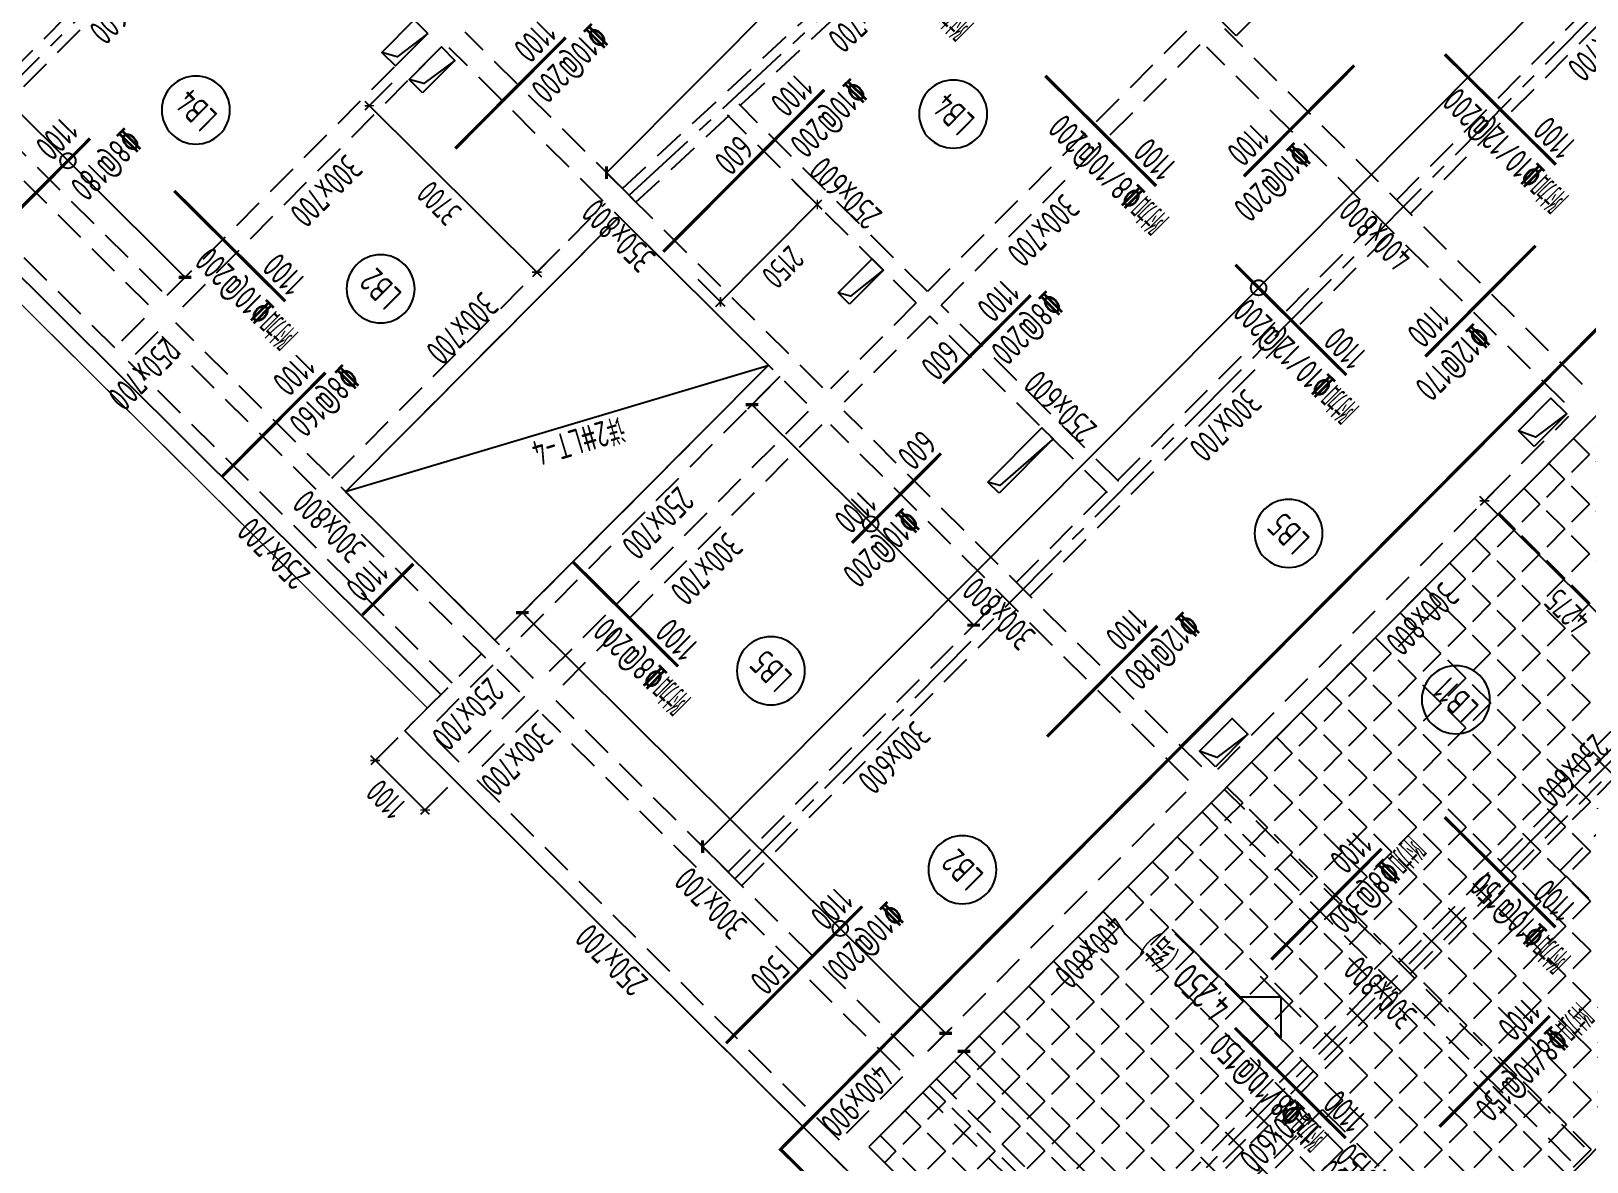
# Model space of a CAD drawing. Extents: x 517450926 to 520131079, y 3499134486 to 3500888201.
# Drawn here: x 518681649 to 518706014, y 3500136975 to 3500154693 of the extents above; entities that cross this region are included whole.
import ezdxf
from ezdxf.enums import TextEntityAlignment as Align

# ---------------------------------------------------------------- set-up
doc = ezdxf.new("R2010")
doc.units = 0
doc.header["$LTSCALE"] = 1000
doc.header["$MEASUREMENT"] = 0
doc.linetypes.add('CENTER', pattern=[2, 1.25, -0.25, 0.25, -0.25])
doc.linetypes.add('DASHED', pattern=[0.75, 0.5, -0.25])
doc.layers.get('0').update_dxf_attribs({"linetype": 'CONTINUOUS'})
doc.layers.get('Defpoints').update_dxf_attribs({"color": 2, "linetype": 'CONTINUOUS'})
for name, color, linetype in [('__附着_A10-23平面图_TEN25IWV_设计区$0$__附着_A10-23平面图_TEN25IWV_设计区$0$__附着_A10-2楼一层平面（剧场）_TEN25667_设计区$0$AD-LEVL-HIGH', 61, 'CONTINUOUS'), ('S_AXIS', 8, 'CENTER'), ('S_AXIS_DIMS', 3, 'CONTINUOUS'), ('S_BEAM', 4, 'DASHED'), ('S_BEAM_SECD_TEXT_HORZ', 9, 'CONTINUOUS'), ('S_BEAM_TEXT_HORZ', 7, 'CONTINUOUS'), ('S_BEAM_TEXT_VERT', 41, 'CONTINUOUS'), ('S_FLOR_TEXT', 51, 'CONTINUOUS'), ('S_HOLE', 201, 'CONTINUOUS'), ('S_PLAN_HACH', 254, 'CONTINUOUS'), ('S_PLAN_REIN', 1, 'CONTINUOUS'), ('S_PLAN_THIK', 6, 'CONTINUOUS'), ('S_STAR', 243, 'CONTINUOUS')]:
    doc.layers.add(name, color=color, linetype=linetype)
doc.styles.add('__附着_A10-23平面图_TEN25IWV_设计区$0$__附着_A10-23平面图_TEN25IWV_设计区$0$__附着_A10-2楼一层平面（剧场）_TEN25667_设计区$0$TH-STYLE3', font='tssdeng', dxfattribs={"width": 0.7, "bigfont": 'tssdchn'})
doc.styles.add('TH-STYLE1', font='Tssdeng.shx', dxfattribs={"width": 0.7, "bigfont": 'Tssdchn.shx'})
doc.styles.add('TH-STYLE3', font='tssdeng.shx', dxfattribs={"width": 0.7, "bigfont": 'tssdchn.shx'})
doc.styles.add('样式 1', font='Tssdeng.shx', dxfattribs={"width": 0.7, "bigfont": 'Tssdchn.shx'})
doc.dimstyles.new('TSSD_100_100', dxfattribs={"dimtxt": 375, "dimasz": 100, "dimexe": 100, "dimexo": 0, "dimgap": 125, "dimtad": 1, "dimdec": 1, "dimdsep": 46, "dimtxsty": 'TH-STYLE3', "dimblk": 'ARCHTICK', "dimcen": -100, "dimdle": 100, "dimclrt": 7, "dimadec": 0, "dimazin": 0, "dimtfac": 1, "dimtdec": 1, "dimtix": 1, "dimtmove": 2, "dimatfit": 3, "dimldrblk": 'ARCHTICK', "dimfxl": 500, "dimfxlon": 1, "dimtolj": 1, "dimtzin": 0, "dimarcsym": 0})
doc.dimstyles.new('TSSD_100_100$0', dxfattribs={"dimtxt": 300, "dimasz": 100, "dimexe": 100, "dimexo": 250, "dimgap": 100, "dimtad": 1, "dimdec": 0, "dimzin": 0, "dimdsep": 46, "dimtxsty": 'TH-STYLE3', "dimblk": '_tsdbk', "dimcen": 0, "dimdle": 100, "dimclrt": 7, "dimadec": 1, "dimazin": 0, "dimtfac": 1, "dimtdec": 0, "dimtix": 1, "dimtmove": 2, "dimatfit": 3, "dimldrblk": '_tsdbk', "dimfxl": 1, "dimtolj": 1, "dimtzin": 0, "dimarcsym": 0})

# ---------------------------------------------------------------- blocks, each defined once
blk = doc.blocks.new('_ArchTick')
at = {"color": 0, "const_width": 0.25}
blk.add_lwpolyline([(-0.53, -0.53), (0.53, 0.53)], dxfattribs=at)
blk = doc.blocks.new('*D118')
at = {"layer": 'Defpoints', "color": 0, "linetype": 'ByBlock', "transparency": 16777216}
for p in [(518705601, 3500148528), (518704411, 3500147332), (518708738, 3500145620)]:
    blk.add_point(p, dxfattribs=at)
at = {"layer": 'S_AXIS_DIMS', "color": 0, "linetype": 'ByBlock', "lineweight": -2, "transparency": 16777216}
for p, q in [((518704764, 3500147686), (518704341, 3500147261)), ((518707513, 3500144247), (518704340, 3500147402)), ((518707795, 3500144672), (518707372, 3500144246))]:
    blk.add_line(p, q, dxfattribs=at)
at = {"layer": 'S_AXIS_DIMS', "color": 0, "linetype": 'ByBlock', "lineweight": -2, "transparency": 16777216, "xscale": 100, "yscale": 100, "zscale": 100}
for p, rotation in [((518704411, 3500147332), 135.1572922653654), ((518707442, 3500144317), 315.1572922653655)]:
    blk.add_blockref('_ArchTick', p, dxfattribs=dict(at, rotation=rotation))
at = {"layer": 'S_AXIS_DIMS', "color": 7, "linetype": 'ByBlock', "transparency": 16777216, "insert": (518705706, 3500145603), "char_height": 375, "attachment_point": 5, "rotation": 135.1573, "style": 'TH-STYLE3'}
blk.add_mtext('\\A1;4275', dxfattribs=at)
blk = doc.blocks.new('*D153')
at = {"layer": 'Defpoints', "color": 0, "linetype": 'ByBlock', "transparency": 16777216}
for p in [(518693434, 3500152501), (518693962, 3500151976), (518691989, 3500150906)]:
    blk.add_point(p, dxfattribs=at)
at = {"layer": 'S_AXIS_DIMS', "color": 0, "linetype": 'ByBlock', "lineweight": -2, "transparency": 16777216}
for p, q in [((518693607, 3500152328), (518694033, 3500151905)), ((518692375, 3500150380), (518694032, 3500152047)), ((518692091, 3500150804), (518692516, 3500150381))]:
    blk.add_line(p, q, dxfattribs=at)
at = {"layer": 'S_AXIS_DIMS', "color": 0, "linetype": 'ByBlock', "lineweight": -2, "transparency": 16777216, "xscale": 100, "yscale": 100, "zscale": 100}
for p, rotation in [((518693962, 3500151976), 45.15729226536542), ((518692446, 3500150451), 225.1572922653654)]:
    blk.add_blockref('_ArchTick', p, dxfattribs=dict(at, rotation=rotation))
at = {"layer": 'S_AXIS_DIMS', "color": 7, "linetype": 'ByBlock', "transparency": 16777216, "insert": (518693425, 3500150993), "char_height": 375, "attachment_point": 5, "rotation": 225.1573, "style": 'TH-STYLE3'}
blk.add_mtext('\\A1;2150', dxfattribs=at)
blk = doc.blocks.new('*D154')
at = {"layer": 'Defpoints', "color": 0, "linetype": 'ByBlock', "transparency": 16777216}
for p in [(518687577, 3500154158), (518690254, 3500151602, 0), (518689570, 3500150915)]:
    blk.add_point(p, dxfattribs=at)
at = {"layer": 'S_AXIS_DIMS', "color": 0, "linetype": 'ByBlock', "lineweight": -2, "transparency": 16777216}
for p, q in [((518687299, 3500153878), (518686876, 3500153453)), ((518686875, 3500153594), (518689641, 3500150844)), ((518689922, 3500151269), (518689499, 3500150844))]:
    blk.add_line(p, q, dxfattribs=at)
at = {"layer": 'S_AXIS_DIMS', "color": 0, "linetype": 'ByBlock', "lineweight": -2, "transparency": 16777216, "xscale": 100, "yscale": 100, "zscale": 100}
for p, rotation in [((518686946, 3500153524), 135.1572922653654), ((518689570, 3500150915), 315.1572922653655)]:
    blk.add_blockref('_ArchTick', p, dxfattribs=dict(at, rotation=rotation))
at = {"layer": 'S_AXIS_DIMS', "color": 7, "linetype": 'ByBlock', "transparency": 16777216, "insert": (518688038, 3500151998), "char_height": 375, "attachment_point": 5, "rotation": 135.1573, "style": 'TH-STYLE3'}
blk.add_mtext('\\A1;3700', dxfattribs=at)
blk = doc.blocks.new('*D262')
at = {"layer": 'Defpoints', "color": 0, "linetype": 'ByBlock', "transparency": 16777216}
for p in [(518687729, 3500143959), (518687039, 3500143264), (518688509, 3500143183)]:
    blk.add_point(p, dxfattribs=at)
at = {"layer": 'S_AXIS_DIMS', "color": 0, "linetype": 'ByBlock', "lineweight": -2, "transparency": 16777216}
for p, q in [((518687391, 3500143619), (518686968, 3500143194)), ((518687890, 3500142418), (518686968, 3500143335)), ((518688171, 3500142843), (518687748, 3500142418))]:
    blk.add_line(p, q, dxfattribs=at)
at = {"layer": 'S_AXIS_DIMS', "color": 0, "linetype": 'ByBlock', "lineweight": -2, "transparency": 16777216, "xscale": 100, "yscale": 100, "zscale": 100}
for p, rotation in [((518687039, 3500143264), 135.1572922659514), ((518687819, 3500142489), 315.1572922659514)]:
    blk.add_blockref('_ArchTick', p, dxfattribs=dict(at, rotation=rotation))
at = {"layer": 'S_AXIS_DIMS', "color": 7, "linetype": 'ByBlock', "transparency": 16777216, "insert": (518687208, 3500142655), "char_height": 375, "attachment_point": 5, "rotation": 135.1573, "style": 'TH-STYLE3'}
blk.add_mtext('\\A1;1100', dxfattribs=at)
blk = doc.blocks.new('*D266')
at = {"layer": 'Defpoints', "color": 0, "transparency": 16777216}
for p in [(518669878, 3500184742), (518695991, 3500158014), (518696924, 3500157601, 0), (518691015, 3500152120, 0), (518751217, 3500103849)]:
    blk.add_point(p, dxfattribs=at)
at = {"layer": 'S_AXIS_DIMS', "color": 0, "lineweight": -2, "transparency": 16777216}
blk.add_arc((518697051, 3500157718), 1100, 135.1573, 222.8453, dxfattribs=at)
at = {"layer": 'S_AXIS_DIMS', "color": 0, "lineweight": -2, "transparency": 16777216, "xscale": 100, "yscale": 100, "zscale": 100}
for p, rotation in [((518696271, 3500158494), 45.15729226417032), ((518696244, 3500156970), 312.8453472668461)]:
    blk.add_blockref('_ArchTick', p, dxfattribs=dict(at, rotation=rotation))
at = {"layer": 'S_AXIS_DIMS', "color": 7, "transparency": 16777216, "insert": (518695638, 3500157743), "char_height": 375, "attachment_point": 5, "rotation": 89.0013, "style": 'TH-STYLE3'}
blk.add_mtext('\\A1;88°', dxfattribs=at)
blk = doc.blocks.new('*U66')
for p, q in [((900, 450), (2400, 450)), ((0, 0), (900, 0))]:
    blk.add_line(p, q)
blk.add_lwpolyline([(900, 450), (450, 0), (0, 450), (900, 450)], close=True)
at = {"style": '__附着_A10-23平面图_TEN25IWV_设计区$0$__附着_A10-23平面图_TEN25IWV_设计区$0$__附着_A10-2楼一层平面（剧场）_TEN25667_设计区$0$TH-STYLE3', "width": 0.7}
blk.add_attdef('标高', (900, 600), '', height=450, dxfattribs=at)
blk = doc.blocks.new('B-Num')
blk.add_circle((29, 399), 400)
at = {"style": 'TH-STYLE1', "width": 0.7, "flags": 8}
blk.add_attdef('LBN', text='', height=250, dxfattribs=at).set_placement((29, 278), align=Align.CENTER)
blk = doc.blocks.new('_tsdbk')
blk.add_line((-1, 0), (0, 0))
at = {"const_width": 0.5}
blk.add_lwpolyline([(-0.7, -0.7), (0.7, 0.7)], dxfattribs=at)
blk = doc.blocks.new('*D480')
at = {"layer": 'Defpoints', "color": 0, "transparency": 16777216}
for p in [(518695802, 3500138249), (518701965, 3500133030), (518701509, 3500132572)]:
    blk.add_point(p, dxfattribs=at)
at = {"layer": 'S_FLOR_TEXT', "color": 0, "lineweight": -2, "transparency": 16777216}
for p, q in [((518695978, 3500138426), (518696327, 3500138778)), ((518696328, 3500138636), (518701894, 3500133101)), ((518701686, 3500132750), (518702035, 3500133101))]:
    blk.add_line(p, q, dxfattribs=at)
at = {"layer": 'S_FLOR_TEXT', "color": 0, "lineweight": -2, "transparency": 16777216, "xscale": 100, "yscale": 100, "zscale": 100}
for p, rotation in [((518696257, 3500138707), 135.1572923198004), ((518701965, 3500133030), 315.1572923198004)]:
    blk.add_blockref('_tsdbk', p, dxfattribs=dict(at, rotation=rotation))
blk = doc.blocks.new('*D481')
at = {"layer": 'Defpoints', "color": 0, "transparency": 16777216}
for p in [(518688888, 3500145124, 0), (518695973, 3500138989), (518695518, 3500138531)]:
    blk.add_point(p, dxfattribs=at)
at = {"layer": 'S_FLOR_TEXT', "color": 0, "lineweight": -2, "transparency": 16777216}
for p, q in [((518689065, 3500145302), (518689414, 3500145653)), ((518689414, 3500145512), (518695902, 3500139059)), ((518695694, 3500138708), (518696044, 3500139060))]:
    blk.add_line(p, q, dxfattribs=at)
at = {"layer": 'S_FLOR_TEXT', "color": 0, "lineweight": -2, "transparency": 16777216, "xscale": 100, "yscale": 100, "zscale": 100}
for p, rotation in [((518689344, 3500145582), 135.1572923092074), ((518695973, 3500138989), 315.1572923092074)]:
    blk.add_blockref('_tsdbk', p, dxfattribs=dict(at, rotation=rotation))
blk = doc.blocks.new('*D482')
at = {"layer": 'Defpoints', "color": 0, "transparency": 16777216}
for p in [(518708313, 3500158153), (518708906, 3500157563), (518692758, 3500141326)]:
    blk.add_point(p, dxfattribs=at)
at = {"layer": 'S_FLOR_TEXT', "color": 0, "lineweight": -2, "transparency": 16777216}
for p, q in [((518692236, 3500141986), (518708243, 3500158082)), ((518708729, 3500157740), (518708242, 3500158223)), ((518692580, 3500141503), (518692094, 3500141986))]:
    blk.add_line(p, q, dxfattribs=at)
at = {"layer": 'S_FLOR_TEXT', "color": 0, "lineweight": -2, "transparency": 16777216, "xscale": 100, "yscale": 100, "zscale": 100}
for p, rotation in [((518708313, 3500158153), 45.15729216554818), ((518692165, 3500141916), 225.1572921655482)]:
    blk.add_blockref('_tsdbk', p, dxfattribs=dict(at, rotation=rotation))
blk = doc.blocks.new('*D492')
at = {"layer": 'Defpoints', "color": 0, "transparency": 16777216}
for p in [(518693392, 3500149298), (518696866, 3500145843), (518696411, 3500145385)]:
    blk.add_point(p, dxfattribs=at)
at = {"layer": 'S_FLOR_TEXT', "color": 0, "lineweight": -2, "transparency": 16777216}
for p, q in [((518693216, 3500149121), (518692866, 3500148770)), ((518693008, 3500148770), (518696340, 3500145456)), ((518696690, 3500145666), (518696341, 3500145314))]:
    blk.add_line(p, q, dxfattribs=at)
at = {"layer": 'S_FLOR_TEXT', "color": 0, "lineweight": -2, "transparency": 16777216, "xscale": 100, "yscale": 100, "zscale": 100}
for p, rotation in [((518692937, 3500148841), 135.1572929334702), ((518696411, 3500145385), 315.1572929334702)]:
    blk.add_blockref('_tsdbk', p, dxfattribs=dict(at, rotation=rotation))
blk = doc.blocks.new('*D495')
at = {"layer": 'Defpoints', "color": 0, "transparency": 16777216}
for p in [(518696320, 3500158163), (518696913, 3500157574), (518691254, 3500151884)]:
    blk.add_point(p, dxfattribs=at)
at = {"layer": 'S_FLOR_TEXT', "color": 0, "lineweight": -2, "transparency": 16777216}
for p, q in [((518690732, 3500152544), (518696249, 3500158092)), ((518696735, 3500157750), (518696249, 3500158233)), ((518691076, 3500152060), (518690590, 3500152543))]:
    blk.add_line(p, q, dxfattribs=at)
at = {"layer": 'S_FLOR_TEXT', "color": 0, "lineweight": -2, "transparency": 16777216, "xscale": 100, "yscale": 100, "zscale": 100}
for p, rotation in [((518696320, 3500158163), 45.1572919831905), ((518690661, 3500152473), 225.1572919831905)]:
    blk.add_blockref('_tsdbk', p, dxfattribs=dict(at, rotation=rotation))
blk = doc.blocks.new('*D497')
at = {"layer": 'Defpoints', "color": 0, "transparency": 16777216}
for p in [(518677827, 3500156125), (518684061, 3500150836), (518683606, 3500150378)]:
    blk.add_point(p, dxfattribs=at)
at = {"layer": 'S_FLOR_TEXT', "color": 0, "lineweight": -2, "transparency": 16777216}
for p, q in [((518678004, 3500156302), (518678353, 3500156654)), ((518678353, 3500156512), (518683990, 3500150906)), ((518683782, 3500150555), (518684132, 3500150906))]:
    blk.add_line(p, q, dxfattribs=at)
at = {"layer": 'S_FLOR_TEXT', "color": 0, "lineweight": -2, "transparency": 16777216, "xscale": 100, "yscale": 100, "zscale": 100}
for p, rotation in [((518678282, 3500156583), 135.1572922929901), ((518684061, 3500150836), 315.1572922929901)]:
    blk.add_blockref('_tsdbk', p, dxfattribs=dict(at, rotation=rotation))
blk = doc.blocks.new('*D498')
at = {"layer": 'Defpoints', "color": 0, "transparency": 16777216}
for p in [(518662479, 3500180254), (518666733, 3500175600), (518666797, 3500174850), (518662721, 3500168730), (518746350, 3500096842)]:
    blk.add_point(p, dxfattribs=at)
at = {"layer": 'S_AXIS_DIMS', "color": 0, "lineweight": -2, "transparency": 16777216}
blk.add_arc((518666889, 3500175868), 1022, 239.7176, 315.1573, dxfattribs=at)
at = {"layer": 'S_AXIS_DIMS', "color": 0, "lineweight": -2, "transparency": 16777216, "xscale": 100, "yscale": 100, "zscale": 100}
for p, rotation in [((518666374, 3500174986), 149.7175679383983), ((518667613, 3500175147), 45.15729226334187)]:
    blk.add_blockref('_ArchTick', p, dxfattribs=dict(at, rotation=rotation))
at = {"layer": 'S_AXIS_DIMS', "color": 7, "transparency": 16777216, "insert": (518667062, 3500174545), "char_height": 375, "attachment_point": 5, "rotation": 187.4374, "style": 'TH-STYLE3'}
blk.add_mtext('\\A1;75°', dxfattribs=at)
blk = doc.blocks.new('*D499')
at = {"layer": 'Defpoints', "color": 0, "transparency": 16777216}
for p in [(518668402, 3500186210), (518670997, 3500183206), (518671114, 3500182976), (518667305, 3500175877), (518752273, 3500102798)]:
    blk.add_point(p, dxfattribs=at)
at = {"layer": 'S_AXIS_DIMS', "color": 0, "lineweight": -2, "transparency": 16777216}
blk.add_arc((518671139, 3500183488), 512, 243.2611, 315.1573, dxfattribs=at)
at = {"layer": 'S_AXIS_DIMS', "color": 0, "lineweight": -2, "transparency": 16777216, "xscale": 100, "yscale": 100, "zscale": 100}
for p, rotation in [((518670908, 3500183030), 153.2610552557729), ((518671502, 3500183127), 45.15729226431507)]:
    blk.add_blockref('_ArchTick', p, dxfattribs=dict(at, rotation=rotation))
at = {"layer": 'S_AXIS_DIMS', "color": 7, "transparency": 16777216, "insert": (518671271, 3500182674), "char_height": 375, "attachment_point": 5, "rotation": 189.2092, "style": 'TH-STYLE3'}
blk.add_mtext('\\A1;72°', dxfattribs=at)

msp = doc.modelspace()

# ---------------------------------------------------------------- hatches: boundary and pattern name
at = {"layer": 'S_PLAN_HACH', "transparency": 33554559}
h = msp.add_hatch(dxfattribs=at)
h.set_pattern_fill('ANGLE', color=256, scale=2000)
h.set_pattern_definition([(135.1573, (518630193.4, 3500156019.2), (-387.8396, -389.975), [400, -150]), (225.1573, (518630193.4, 3500156019.2), (389.975, -387.8396), [400, -150])])
h.paths.add_polyline_path([(518694768.783, 3500137210.5939), (518700512.05, 3500131498.7743), (518714738.7119, 3500145803.7634), (518708995.4449, 3500151515.5831)])

# ---------------------------------------------------------------- linework, layer by layer
at = {"layer": 'S_AXIS'}
for p, q in [((518680900.3469, 3500153400.6829), (518698423.6457, 3500171020.4591)), ((518692671.2768, 3500141412.1359), (518710335.6068, 3500159173.7221)), ((518691015.4533, 3500152120.3731, -0.0337), (518696924.317, 3500157600.734, 0)), ((518697587.2381, 3500134407.5713), (518711813.9, 3500148712.5605))]:
    msp.add_line(p, q, dxfattribs=at)
at = {"layer": 'S_BEAM'}
for p, q in [((518703036.5887, 3500152047.2339), (518708783.6661, 3500157825.9535)), ((518680793.9901, 3500153506.4574), (518684936.8224, 3500157672.0987)), ((518690909.0098, 3500152226.2337, -0.0337), (518696797.668, 3500157687.8544, -0.0002)), ((518703249.3023, 3500151835.685), (518708996.3797, 3500157614.4047)), ((518681006.7037, 3500153294.9085), (518685149.536, 3500157460.5498)), ((518691121.8967, 3500152014.5124, -0.0337), (518697010.5549, 3500157476.1332, -0.0001)), ((518683701.0759, 3500150615.2894), (518678099.6179, 3500156186.0765)), ((518683489.527, 3500150402.5758), (518677888.0691, 3500155973.3629)), ((518682961.0432, 3500149729.3711), (518677182.324, 3500155476.4489)), ((518687861.9255, 3500154657.236), (518683771.9806, 3500150544.7732)), ((518694046.6959, 3500149105.7281), (518688445.2379, 3500154676.5152)), ((518699741.2747, 3500154689.8481), (518694170.4876, 3500149088.3902)), ((518705943.6741, 3500149156.0663), (518700342.2161, 3500154726.8534)), ((518688074.6391, 3500154445.6872), (518683984.6942, 3500150333.2244)), ((518693799.8889, 3500148857.5622), (518688198.4309, 3500154428.3493)), ((518699953.9883, 3500154478.2992), (518694383.2012, 3500148876.8413)), ((518705661.6089, 3500148872.4481), (518700060.151, 3500154443.2352)), ((518695510.2971, 3500150435.5762), (518692553.3897, 3500153376.293)), ((518695686.5879, 3500150612.8376), (518692736.837, 3500153546.437)), ((518686360.7707, 3500147688.0886, 0.0448), (518690644.6355, 3500151995.5389, 0.0448)), ((518686573.4843, 3500147476.5397, 0.0448), (518690857.3491, 3500151783.99, -0.0318)), ((518697077.9624, 3500146055.8006), (518702754.5235, 3500151763.6157)), ((518697290.676, 3500145844.2517), (518702967.2371, 3500151552.0669)), ((518698506.0142, 3500147456.2622), (518695723.0107, 3500150224.0274)), ((518698682.305, 3500147633.5235), (518695899.3015, 3500150401.2887)), ((518683419.3991, 3500150190.2506), (518682961.0432, 3500149729.3711)), ((518683632.1127, 3500149978.7017), (518683173.7568, 3500149517.8223)), ((518689516.0241, 3500144550.1119), (518683914.5661, 3500150120.899)), ((518689304.4752, 3500144337.3983), (518683703.0172, 3500149908.1854)), ((518688243.4308, 3500144475.9074), (518683173.7568, 3500149517.8223)), ((518693197.2003, 3500149456.9507, 0.018), (518688913.3355, 3500145149.5004, 0.0037)), ((518693374.4616, 3500149280.66, 0.0143), (518689090.5969, 3500144973.2097, 0.0143)), ((518693817.9062, 3500148733.8675), (518689727.9612, 3500144621.4047)), ((518694030.6197, 3500148522.3186), (518689940.6748, 3500144409.8558)), ((518699773.5007, 3500142951.9177), (518694172.0406, 3500148522.7069)), ((518699985.0496, 3500143164.6313), (518694383.5895, 3500148735.4205)), ((518700232.6309, 3500143129.9576), (518705732.9017, 3500148660.511)), ((518692564.92, 3500141517.9103), (518696866.4135, 3500145843.087)), ((518703069.3945, 3500140097.1747), (518708781.2142, 3500145840.4417)), ((518692777.6336, 3500141306.3614), (518697079.1271, 3500145631.5381)), ((518703246.6558, 3500139920.8839), (518708958.4755, 3500145664.151)), ((518688701.7867, 3500144936.7868, 0.003), (518687503.0097, 3500143731.4098)), ((518688879.048, 3500144760.4961, 0.0143), (518687856.5618, 3500143732.3804, 0.0143)), ((518689375.3797, 3500144266.882), (518688352.8935, 3500143238.7663, 0.0131)), ((518695472.0068, 3500138626.7413), (518689870.5467, 3500144197.5305)), ((518689588.0933, 3500144055.3332), (518688565.6071, 3500143027.2175)), ((518695260.458, 3500138414.0277), (518689658.9979, 3500143984.8169)), ((518688352.8935, 3500143238.7663, 0.0131), (518687856.5618, 3500143732.3804, 0.0142)), ((518694308.8742, 3500137315.3978), (518688565.6071, 3500143027.2175, 0.0126)), ((518695719.2, 3500138733.4884), (518699738.6286, 3500142775.0467)), ((518705976.4803, 3500137206.0067), (518700339.5701, 3500142812.0519)), ((518705764.9314, 3500136993.2931), (518700128.0212, 3500142599.3383)), ((518698556.3518, 3500135559.2847), (518702857.8456, 3500139884.4611)), ((518698733.6131, 3500135382.9939), (518703035.107, 3500139708.1703)), ((518695296.1022, 3500138308.0612), (518694308.8742, 3500137315.3978)), ((518701463.4376, 3500132668.1167), (518695826.5274, 3500138274.1619)), ((518695579.7204, 3500138025.9961), (518694768.783, 3500137210.5939)), ((518701251.8887, 3500132455.4031), (518695614.9785, 3500138061.4483)), ((518694768.783, 3500137210.5939), (518700476.5977, 3500131534.0324))]:
    msp.add_line(p, q, dxfattribs=at)
at = {"layer": 'S_BEAM', "linetype": 'Continuous'}
for p, q in [((518688067.1401, 3500144298.6461), (518677006.0332, 3500155299.1876)), ((518700445.3445, 3500142918.4087), (518705945.6153, 3500148448.9621)), ((518687503.0098, 3500143731.4098), (518709660.6757, 3500121695.0685)), ((518696002.8181, 3500138451.4232), (518700022.2468, 3500142492.9815))]:
    msp.add_line(p, q, dxfattribs=at)
at = {"layer": 'S_FLOR_TEXT', "linetype": 'CENTER', "const_width": 50}
msp.add_lwpolyline([(518700480.0463, 3500130116.6348), (518693386.3914, 3500137171.4483), (518708644.6929, 3500152513.757), (518715738.3479, 3500145458.9434)], close=True, dxfattribs=at)
at = {"layer": 'S_FLOR_TEXT', "linetype": 'DASHED'}
for points in [[(518707639.4673, 3500139514.3918), (518705598.3875, 3500141544.2957), (518706884.2202, 3500142837.2078), (518708925.3, 3500140807.3039)], [(518702626.8075, 3500134474.134), (518700585.7277, 3500136504.0379), (518701871.5603, 3500137796.9499), (518703912.6402, 3500135767.046)]]:
    msp.add_lwpolyline(points, close=True, dxfattribs=at)
at = {"layer": 'S_FLOR_TEXT'}
for centre in [(518682225.5389, 3500152661.1978), (518700872.3709, 3500150670.8513), (518694799.4394, 3500146970.8567), (518694320.6906, 3500140632.2734)]:
    msp.add_circle(centre, 120, dxfattribs=at)
at = {"layer": 'S_HOLE'}
for points in [[(518700519.2881, 3500154621.2683), (518700306.5697, 3500154832.8219), (518700814.2874, 3500155343.3348), (518701027.0057, 3500155131.7812)], [(518687861.9255, 3500154657.2361), (518687649.2154, 3500154868.7815), (518687142.0782, 3500154358.8522), (518687354.7883, 3500154147.3067)], [(518687780.2121, 3500153724.2123), (518687567.5019, 3500153935.7578), (518688074.6391, 3500154445.6872), (518688287.3493, 3500154234.1417)], [(518694467.3663, 3500150415.0362), (518694290.105, 3500150591.3269), (518694818.9771, 3500151123.1109), (518694996.2385, 3500150946.8202)], [(518705189.7341, 3500148185.2543), (518704941.5853, 3500148432.0445), (518705449.3027, 3500148942.5572), (518705697.4515, 3500148695.7671)], [(518696808.9629, 3500147451.6048), (518696631.7016, 3500147627.8956), (518697477.8971, 3500148478.7499), (518697655.1584, 3500148302.4592)], [(518700197.1808, 3500143165.2136), (518699949.0955, 3500143411.9405), (518700456.813, 3500143922.4532), (518700704.8982, 3500143675.7263)]]:
    msp.add_lwpolyline(points, close=True, dxfattribs=at)
for points in [[(518687861.9255, 3500154657.236), (518687383.0697, 3500154287.3325), (518687142.0782, 3500154358.8521)], [(518688287.3405, 3500154234.1328), (518687801.4485, 3500153871.2447), (518687567.5019, 3500153935.7578)], [(518694993.607, 3500150949.4373), (518694480.4844, 3500150541.5607), (518694290.105, 3500150591.3269)], [(518705696.7711, 3500148695.0829), (518705210.9841, 3500148332.2731), (518704941.5853, 3500148432.0445)], [(518697642.094, 3500148291.0318), (518696819.2313, 3500147571.274), (518696631.7016, 3500147627.8956)], [(518700704.7981, 3500143675.6257), (518700219.0109, 3500143312.8158), (518699949.0955, 3500143411.9405)]]:
    msp.add_lwpolyline(points, dxfattribs=at)
at = {"layer": 'S_PLAN_HACH', "transparency": 33554559}
msp.add_lwpolyline([(518694768.783, 3500137210.5939), (518700512.05, 3500131498.7743), (518714738.7119, 3500145803.7634), (518708995.4449, 3500151515.5831)], close=True, dxfattribs=at)
at = {"layer": 'S_PLAN_REIN', "const_width": 50}
for points in [[(518688292.6935, 3500152853.7372), (518690020.3438, 3500154590.8994)], [(518703789.7342, 3500154328.9972), (518705526.8963, 3500152601.3469)], [(518700643.2549, 3500152417.7172), (518702370.9052, 3500154154.8794)], [(518697532.025, 3500153992.9066), (518699269.1872, 3500152265.2563)], [(518691549.4296, 3500151236.421), (518694070.5439, 3500153771.4158)], [(518680949.09, 3500151377.7212), (518682570.9652, 3500153008.5259)], [(518683891.1272, 3500152189.0474), (518685628.2894, 3500150461.3971)], [(518703482.8052, 3500149593.7149), (518705210.4555, 3500151330.8771)], [(518700510.0158, 3500151031.2219), (518702247.178, 3500149303.5716)], [(518695929.2565, 3500149172.7026), (518697304.3248, 3500150555.3415)], [(518684637.3768, 3500147709.6296), (518686259.2521, 3500149340.4343)], [(518694505.325, 3500146675.1231), (518695898.0224, 3500148075.4881)], [(518686838.2093, 3500145545.3163), (518687635.4225, 3500146346.9187)], [(518690133.7619, 3500146376.646), (518691782.2928, 3500144737.1416)], [(518697559.4366, 3500143637.7343), (518699287.0869, 3500145374.8965)], [(518703786.0453, 3500142377.6955), (518705523.2075, 3500140650.0452)], [(518701071.6401, 3500140144.7619), (518702799.2905, 3500141881.9241)], [(518692532.9508, 3500138834.6908), (518694666.1169, 3500140979.6015)], [(518703705.3837, 3500137525.4394), (518705433.0341, 3500139262.6016)], [(518700501.4203, 3500139074.9864), (518702238.5824, 3500137347.336)]]:
    msp.add_lwpolyline(points, dxfattribs=at)
at = {"layer": 'S_PLAN_THIK', "const_width": 20}
msp.add_lwpolyline([(518727492.3889, 3500104243.0626), (518727104.5493, 3500103853.0877), (518738768.3446, 3500092253.1576), (518745961.0064, 3500099485.4198), (518745145.9569, 3500100296.7117), (518756886.5669, 3500112101.9616), (518724908.6234, 3500143904.8094), (518725649.0444, 3500144649.307), (518718629.4959, 3500151630.4199), (518713781.5008, 3500146755.7334), (518709137.254, 3500151374.5505), (518713808.9584, 3500156071.9757), (518677754.0043, 3500191929.5103), (518669990.1605, 3500184122.9214), (518661386.2822, 3500168153.7529), (518675666.2237, 3500153952.0015), (518676794.4843, 3500155086.474), (518687855.5912, 3500144085.9325), (518687503.0097, 3500143731.4098), (518709660.6757, 3500121695.0685), (518710013.2572, 3500122049.5911), (518724194.1634, 3500107946.3327), (518724194.1634, 3500107946.3327), (518724194.1634, 3500107946.3327)], dxfattribs=at)
at = {"layer": 'S_STAR'}
msp.add_line((518693187.6781, 3500149447.3761), (518686573.4844, 3500147476.5397), dxfattribs=at)
msp.add_lwpolyline([(518688913.3355, 3500145149.5004), (518686573.4844, 3500147476.5397), (518690857.3492, 3500151783.99), (518693197.2003, 3500149456.9507)], close=True, dxfattribs=at)

# ---------------------------------------------------------------- block references
at = {"layer": '__附着_A10-23平面图_TEN25IWV_设计区$0$__附着_A10-23平面图_TEN25IWV_设计区$0$__附着_A10-2楼一层平面（剧场）_TEN25667_设计区$0$AD-LEVL-HIGH', "rotation": 135.1572922632287}
msp.add_blockref('*U66', (518701540.2355, 3500139243.3395), dxfattribs=at).add_auto_attribs({'标高': '4.250（结）'})
at = {"layer": 'S_FLOR_TEXT'}
ref = msp.add_blockref('B-Num', (518684576.7129, 3500153860.3185), dxfattribs=dict(at, xscale=-1.333333333333333, yscale=1.333333333333333, zscale=1.333333333333333, rotation=135.157292271626))
ref.add_attrib('LBN', 'LB4', dxfattribs={"layer": '0', "height": 400, "rotation": 135.15728937, "style": 'TH-STYLE3', "width": 0.7, "flags": 8}).set_placement((518684229.1534, 3500153455.7857), align=Align.MIDDLE)
ref = msp.add_blockref('B-Num', (518696437.6743, 3500153797.8786), dxfattribs=dict(at, xscale=-1.333333333333333, yscale=1.333333333333333, zscale=1.333333333333333, rotation=135.157292271626))
ref.add_attrib('LBN', 'LB4', dxfattribs={"layer": '0', "height": 400, "rotation": 135.15728937, "style": 'TH-STYLE3', "width": 0.7, "flags": 8}).set_placement((518696090.1148, 3500153393.3457), align=Align.MIDDLE)
ref = msp.add_blockref('B-Num', (518687470.5818, 3500151059.0815), dxfattribs=dict(at, xscale=-1.333333333333333, yscale=1.333333333333333, zscale=1.333333333333333, rotation=135.157292271626))
ref.add_attrib('LBN', 'LB2', dxfattribs={"layer": '0', "height": 400, "rotation": 135.15728937, "style": 'TH-STYLE3', "width": 0.7, "flags": 8}).set_placement((518687123.0223, 3500150654.5487), align=Align.MIDDLE)
ref = msp.add_blockref('B-Num', (518701689.6069, 3500147227.4011), dxfattribs=dict(at, xscale=-1.333333333333333, yscale=1.333333333333333, zscale=1.333333333333333, rotation=135.157292271626))
ref.add_attrib('LBN', 'LB5', dxfattribs={"layer": '0', "height": 400, "rotation": 135.15728937, "style": 'TH-STYLE3', "width": 0.7, "flags": 8}).set_placement((518701342.0474, 3500146822.8682), align=Align.MIDDLE)
ref = msp.add_blockref('B-Num', (518693582.7283, 3500145073.9627), dxfattribs=dict(at, xscale=-1.333333333333333, yscale=1.333333333333333, zscale=1.333333333333333, rotation=135.157292271626))
ref.add_attrib('LBN', 'LB5', dxfattribs={"layer": '0', "height": 400, "rotation": 135.15728937, "style": 'TH-STYLE3', "width": 0.7, "flags": 8}).set_placement((518693235.1687, 3500144669.4299), align=Align.MIDDLE)
ref = msp.add_blockref('B-Num', (518704309.9894, 3500144621.3666), dxfattribs=dict(at, xscale=-1.333333333333333, yscale=1.333333333333333, zscale=1.333333333333333, rotation=135.157292271626))
ref.add_attrib('LBN', 'LB11', dxfattribs={"layer": '0', "height": 400, "rotation": 135.15728937, "style": 'TH-STYLE3', "width": 0.7, "flags": 8}).set_placement((518703962.4298, 3500144216.8338), align=Align.MIDDLE)
ref = msp.add_blockref('B-Num', (518696581.7774, 3500141957.605), dxfattribs=dict(at, xscale=-1.333333333333333, yscale=1.333333333333333, zscale=1.333333333333333, rotation=135.157292271626))
ref.add_attrib('LBN', 'LB2', dxfattribs={"layer": '0', "height": 400, "rotation": 135.15728937, "style": 'TH-STYLE3', "width": 0.7, "flags": 8}).set_placement((518696234.2179, 3500141553.0722), align=Align.MIDDLE)

# ---------------------------------------------------------------- texts
at = {"layer": 'S_BEAM_SECD_TEXT_HORZ', "linetype": 'Continuous', "width": 0.7}
for s, rotation, style, p in [('300x600', 225.15729781, '样式 1', (518682984.6522, 3500155193.0961)), ('300x700', 222.84536682, '样式 1', (518694567.8103, 3500155054.7609)), ('300x700', 225.15729781, '样式 1', (518706133.0046, 3500154609.1609)), ('250x600', 135.15728815, 'TH-STYLE3', (518694541.8968, 3500152294.5939)), ('300x700', 225.15729781, '样式 1', (518688258.0083, 3500150173.3155, -0.0321)), ('250x600', 135.15728815, 'TH-STYLE3', (518697906.4576, 3500148948.4557)), ('300x700', 225.15729781, '样式 1', (518700209.6364, 3500148653.1799)), ('250x700', 225.15729781, '样式 1', (518691326.1412, 3500147121.9821, -0.0321)), ('250x700', 135.15728815, 'TH-STYLE3', (518685587.2134, 3500146647.2006)), ('300x800', 225.15729781, '样式 1', (518703294.0843, 3500145620.8782)), ('250x700', 225.15729781, '样式 1', (518688350.6214, 3500144130.0802, -0.0321)), ('300x600', 225.15729781, '样式 1', (518695021.7648, 3500143446.594)), ('250x600', 225.15729297, 'TH-STYLE3', (518705657.8422, 3500143241.6037)), ('250x700', 135.15728815, 'TH-STYLE3', (518690878.1485, 3500140279.4439)), ('300x800', 135.15728815, '样式 1', (518702918.0075, 3500139767.6919)), ('250x600', 225.15729297, 'TH-STYLE3', (518700998.5555, 3500137516.125))]:
    msp.add_text(s, height=400, rotation=rotation, dxfattribs=dict(at, style=style)).set_placement(p, align=Align.CENTER)
at = {"layer": 'S_BEAM_TEXT_HORZ', "linetype": 'Continuous', "style": '样式 1', "width": 0.7}
for s, p in [('350x800', (518690988.3205, 3500151632.0578)), ('400x800', (518702850.0405, 3500151646.9437)), ('300x800', (518686456.9466, 3500147075.7357)), ('300x800', (518696944.3022, 3500145708.6882)), ('300x700', (518692431.2594, 3500141170.7982))]:
    msp.add_text(s, height=400, rotation=135.15728815, dxfattribs=at).set_placement(p, align=Align.CENTER)
at = {"layer": 'S_BEAM_TEXT_VERT', "linetype": 'Continuous', "style": '样式 1', "width": 0.7}
for s, p in [('300x700', (518686128.2711, 3500152326.6485)), ('300x700', (518697358.3626, 3500151706.4284)), ('250x700', (518683278.5684, 3500149456.4306, -0.0321)), ('300x700', (518692084.2517, 3500146403.28)), ('300x700', (518689112.3524, 3500143415.0184)), ('400x800', (518698111.1369, 3500140409.3951)), ('400x900', (518694444.2136, 3500138078.749))]:
    msp.add_text(s, height=400, rotation=225.15729781, dxfattribs=at).set_placement(p, align=Align.CENTER)
at = {"layer": 'S_FLOR_TEXT', "style": 'TH-STYLE3', "width": 0.7}
for s, rotation, p in [('附加%%1328@200', 135.15728815, (518696437.6601, 3500154802.6687)), ('1100', 225.15729297, (518689623.5054, 3500154899.1375)), ('%%13210@200', 225.15729297, (518690450.8354, 3500154824.6671)), ('1100', 225.15729297, (518693644.9983, 3500154050.7887)), ('%%13210@200', 225.15729297, (518694505.27, 3500153967.04)), ('附加%%13210/12@200', 135.15728815, (518705752.0175, 3500152098.8477)), ('附加%%1328/10@200', 135.15728815, (518699494.3084, 3500151762.7571)), ('1100', 225.15729297, (518682134.7759, 3500153369.7331)), ('%%1328@180', 225.15729297, (518683136.3597, 3500153192.3195)), ('1100', 225.15729297, (518700793.5196, 3500153276.0704)), ('1100', 135.15728815, (518705873.33, 3500152938.8503)), ('600', 225.15729297, (518692714.3637, 3500153084.7031)), ('1100', 135.15728815, (518699615.6209, 3500152602.7597)), ('%%13210@200', 225.15729297, (518701453.6713, 3500152964.0763)), ('附加%%13210@200', 135.15728815, (518685853.4106, 3500149958.8979)), ('1100', 135.15728815, (518685974.723, 3500150798.9005)), ('1100', 225.15729297, (518696878.7792, 3500150834.7144)), ('%%1328@200', 225.15729297, (518697572.7074, 3500150640.5124)), ('附加%%13210/12@200', 135.15728815, (518702472.2992, 3500148801.0724)), ('1100', 225.15729297, (518703614.0061, 3500150432.8994)), ('1100', 135.15728815, (518702593.6117, 3500149641.075)), ('%%13212@170', 225.15729297, (518704263.9266, 3500150125.2364)), ('600', 225.15729297, (518695948.1446, 3500149868.6288)), ('1100', 225.15729297, (518685848.5888, 3500149676.2553)), ('%%1328@160', 225.15729297, (518686553.2664, 3500149485.0768)), ('600', 225.15729297, (518695580.8558, 3500148463.8366)), ('1100', 225.15729297, (518694642.4172, 3500147520.2312)), ('%%13210@200', 225.15729297, (518695331.396, 3500147231.9509)), ('1100', 225.15729297, (518686997.0749, 3500146453.8017)), ('1100', 225.15729297, (518698890.2486, 3500145683.1346)), ('%%13212@180', 225.15729297, (518699717.5786, 3500145608.6642)), ('附加%%1328@200', 135.15728815, (518692007.414, 3500144234.6424)), ('1100', 135.15728815, (518692128.7265, 3500145074.645)), ('附加%%1328@300', 225.15729297, (518703229.7821, 3500142115.6918)), ('1100', 225.15729297, (518702402.4521, 3500142190.1622)), ('附加%%13210@150', 135.15728815, (518705788.3956, 3500140187.8335)), ('1100', 225.15729297, (518694270.3819, 3500141307.552)), ('1100', 135.15728815, (518705869.6411, 3500140987.5485)), ('%%13210@200', 225.15729297, (518695082.617, 3500141072.2122)), ('500', 225.15729297, (518693273.5405, 3500140241.3032)), ('附加%%1328/10@150', 225.15729297, (518705863.5257, 3500139496.3693)), ('1100', 225.15729297, (518705036.1957, 3500139570.8397)), ('附加%%1328/10@150', 135.15728815, (518701991.8139, 3500137394.2778)), ('1100', 135.15728815, (518702585.0161, 3500137684.8394)), ('T:X %%1328@150', 135.15728815, (518703730.6789, 3500135905.8219)), ('Y %%1328@150', 135.15728815, (518703216.4325, 3500135862.0627))]:
    msp.add_text(s, height=400, rotation=rotation, dxfattribs=at).set_placement(p)
at = {"layer": 'S_STAR', "style": 'TH-STYLE3', "width": 0.7}
msp.add_text('详2#LT-4', height=400, rotation=196.59253215, dxfattribs=at).set_placement((518690166.5361, 3500148461.6503), align=Align.CENTER)

# ---------------------------------------------------------------- dimensions: what is measured, and where the dimension line sits
at = {"layer": 'S_AXIS_DIMS'}
for base, line1, line2, picture, middle in [((518671114.2772, 3500182976.1449), ((518667304.862, 3500175877.4299), (518670997.0673, 3500183206.1488)), ((518752273.3816, 3500102797.9685), (518668402.2523, 3500186209.8599)), '*D499', (518671271.104, 3500182673.678)), ((518666797.3828, 3500174850.1658), ((518662720.9055, 3500168730.4059), (518666732.5694, 3500175600.3807)), ((518746350.013, 3500096841.9879), (518662478.8837, 3500180253.8793)), '*D498', (518667061.6075, 3500174544.79))]:
    dim = msp.add_angular_dim_2l(base=base, line1=line1, line2=line2, dimstyle='TSSD_100_100', override={"dimfxl": 200}, dxfattribs=at)
    dim.commit()
    dim.dimension.update_dxf_attribs({"geometry": picture, "text_midpoint": middle})
dim = msp.add_angular_dim_2l(base=(518695991.0166, 3500158014.2915), line1=((518751216.9937, 3500103848.5721), (518669878.1449, 3500184742.0486)), line2=((518691015.4533, 3500152120.3731, -0.0337), (518696924.317, 3500157600.734, 0)), dimstyle='TSSD_100_100', dxfattribs=at)
dim.commit()
dim.dimension.update_dxf_attribs({"geometry": '*D266', "text_midpoint": (518695638.1241, 3500157742.7359)})
at = {"layer": 'S_AXIS_DIMS', "linetype": 'ByBlock'}
for base, p1, p2, angle, picture, middle in [((518689569.6338, 3500150914.6186), (518687577.3002, 3500154158.3268), (518690253.6534, 3500151602.4041, 0.0448), 135.15729227, '*D154', (518688037.5374, 3500151997.5925)), ((518693961.6248, 3500151975.7687), (518691988.7517, 3500150905.5932), (518693433.9474, 3500152500.5569), 225.15729227, '*D153', (518693425.1514, 3500150993.1816)), ((518704411.2771, 3500147331.61), (518708738.4262, 3500145620.1541), (518705601.483, 3500148528.3688), 135.15729227, '*D118', (518705706.4981, 3500145602.7476)), ((518687038.6502, 3500143264.4937), (518688508.9262, 3500143182.9413), (518687728.9763, 3500143958.6205), 135.15729227, '*D262', (518687208.2617, 3500142655.0774))]:
    dim = msp.add_linear_dim(base=base, p1=p1, p2=p2, angle=angle, dimstyle='TSSD_100_100', dxfattribs=at)
    dim.commit()
    dim.dimension.update_dxf_attribs({"geometry": picture, "text_midpoint": middle})
at = {"layer": 'S_FLOR_TEXT'}
for p1, p2, distance, picture, middle in [((518691253.5774, 3500151883.5528), (518696912.5098, 3500157573.6414), 835.6232, '*D495', (518693490.5489, 3500155317.8476)), ((518692757.5446, 3500141326.3404), (518708905.7756, 3500157563.478), 835.6231, '*D482', (518700239.1654, 3500150034.1596)), ((518677827.2096, 3500156124.8851), (518683605.9289, 3500150377.8074), 645.6274, '*D497', (518681171.8418, 3500153709.1254)), ((518693392.0907, 3500149298.3861), (518696866.4136, 3500145843.087), -645.6256, '*D492', (518694673.9809, 3500147112.9588)), ((518688888.3165, 3500145124.3436, 0.0036), (518695517.8902, 3500138531.0703), 645.6274, '*D481', (518692658.3758, 3500142285.486)), ((518695801.5083, 3500138249.005), (518701509.323, 3500132572.4435), 645.6274, '*D480', (518699110.6882, 3500135868.5034))]:
    dim = msp.add_aligned_dim(p1=p1, p2=p2, distance=distance, text=' ', dimstyle='TSSD_100_100$0', dxfattribs=at)
    dim.commit()
    dim.dimension.update_dxf_attribs({"geometry": picture, "text_midpoint": middle})

doc.saveas('drawing.dxf')
